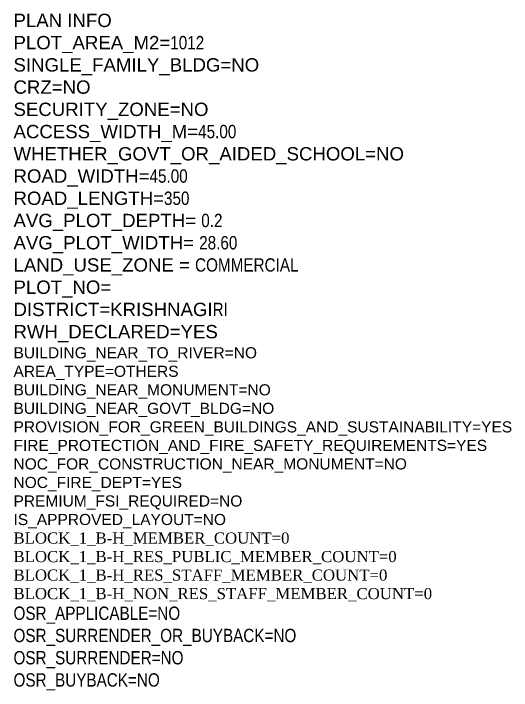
# Model space of a CAD drawing. Header units: metres. Extents: x -488 to 19274, y 1106 to 2071.
# Drawn here: x 19236.2 to 19273.6, y 1141.2 to 1192 of the extents above; entities that cross this region are included whole.
import ezdxf

# ---------------------------------------------------------------- set-up
doc = ezdxf.new("R2010")
doc.units = ezdxf.units.M
doc.header["$MEASUREMENT"] = 0
doc.layers.add('PLAN_INFO', color=1, linetype='Continuous', plot=False)
doc.styles.get("Standard").update_dxf_attribs({"font": 'swissc.ttf', "height": 0.23})

msp = doc.modelspace()

# ---------------------------------------------------------------- texts
at = {"layer": 'PLAN_INFO', "insert": (19236.21281, 1191.93943), "char_height": 1, "width": 36.1755827, "attachment_point": 1}
msp.add_mtext('{\\fArial|b0|i0|c238|p34;PLAN INFO\\PPLOT_AREA_M2=}1012{\\fArial|b0|i0|c238|p34;\\PSINGLE_FAMILY_BLDG=NO\\PCRZ=NO\\PSECURITY_ZONE=NO\\PACCESS_WIDTH_M=}45.00{\\fArial|b0|i0|c238|p34;\\PWHETHER_GOVT_OR_AIDED_SCHOOL=NO\\PROAD_WIDTH=}45.00{\\fArial|b0|i0|c238|p34;\\PROAD_LENGTH=}350{\\fArial|b0|i0|c238|p34;\\PAVG_PLOT_DEPTH= }0.2{\\fArial|b0|i0|c238|p34;\\PAVG_PLOT_WIDTH= }28.60{\\fArial|b0|i0|c238|p34;\\PLAND_USE_ZONE = }COMMERCIAL{\\fArial|b0|i0|c238|p34;\\PPLOT_NO= \\PDISTRICT=KRISHNAGI}RI{\\fArial|b0|i0|c238|p34;\\PRWH_DECLARED=YES\\P\\H0.83333x;BUILDING_NEAR_TO_RIVER=NO\\PAREA_TYPE=OTHERS\\PBUILDING_NEAR_MONUMENT=NO\\PBUILDING_NEAR_GOVT_BLDG=NO\\PPROVISION_FOR_GREEN_BUILDINGS_AND_SUSTAINABILITY=YES\\PFIRE_PROTECTION_AND_FIRE_SAFETY_REQUIREMENTS=YES\\PNOC_FOR_CONSTRUCTION_NEAR_MONUMENT=NO\\PNOC_FIRE_DEPT=YES\\fArial|b0|i0|c0|p34;\\PPREMIUM_FSI_REQUIRED=NO\\PIS_APPROVED_LAYOUT=NO\\P\\fTimes New Roman|b0|i0|c0|p18;BLOCK_1_B-H_MEMBER_COUNT=0\\PBLOCK_1_B-H_RES_PUBLIC_MEMBER_COUNT=0\\PBLOCK_1_B-H_RES_STAFF_MEMBER_COUNT=0\\PBLOCK_1_B-H_NON_RES_STAFF_MEMBER_COUNT=0\\P\\fSwis721 BlkCn BT|b0|i0|c0|p34;\\H1.2x;OSR_APPLICABLE=NO\\POSR_SURRENDER_OR_BUYBACK=NO\\POSR_SURRENDER=NO\\POSR_BUYBACK=NO}', dxfattribs=at)

doc.saveas('drawing.dxf')
